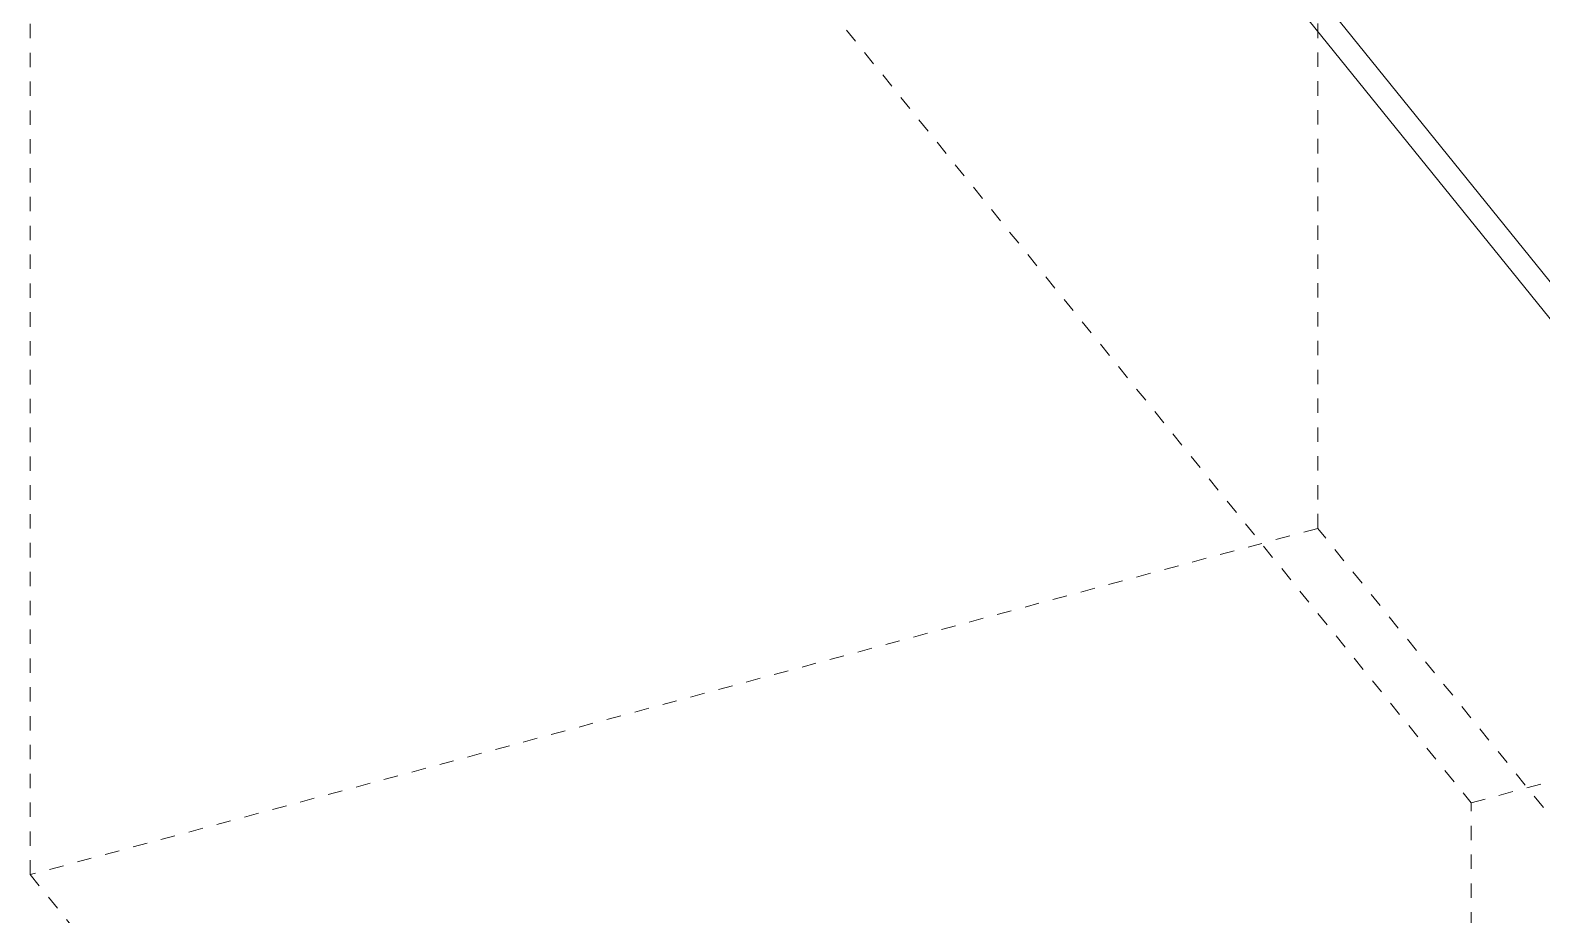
# Model space of a CAD drawing. Header units: inches. Extents: x -6 to 195, y -3 to 126.
# Drawn here: x 107.51 to 117.98, y 43.76 to 49.89 of the extents above; entities that cross this region are included whole.
import ezdxf

# ---------------------------------------------------------------- set-up
doc = ezdxf.new("R2010")
doc.units = ezdxf.units.IN
doc.linetypes.add('HIDDEN', pattern=[1.905, 1.27, -0.635])
doc.layers.add('ZANO_R', color=7, linetype='Continuous', lineweight=0)
doc.layers.add('ZANO_R_przerywana', color=250, linetype='HIDDEN', lineweight=0)

msp = doc.modelspace()

# ---------------------------------------------------------------- linework, layer by layer
at = {"layer": 'ZANO_R'}
for p, q in [((111.59584, 56.12226), (118.7504, 47.26397)), ((118.7504, 47.00681), (111.59584, 55.8651))]:
    msp.add_line(p, q, dxfattribs=at)
at = {"layer": 'ZANO_R_przerywana', "ltscale": 0.05}
for p, q in [((116.42581, 46.43903), (116.42581, 59.29725)), ((107.50545, 56.89569), (117.48857, 44.53528)), ((107.50545, 44.03747), (107.50545, 56.89569)), ((117.48857, 44.53528), (126.40892, 46.93685)), ((116.42581, 46.43903), (107.50545, 44.03747)), ((126.40892, 34.07863), (116.42581, 46.43903)), ((117.48857, 31.67707), (117.48857, 44.53528)), ((107.50545, 44.03747), (117.48857, 31.67707))]:
    msp.add_line(p, q, dxfattribs=at)

doc.saveas('drawing.dxf')
